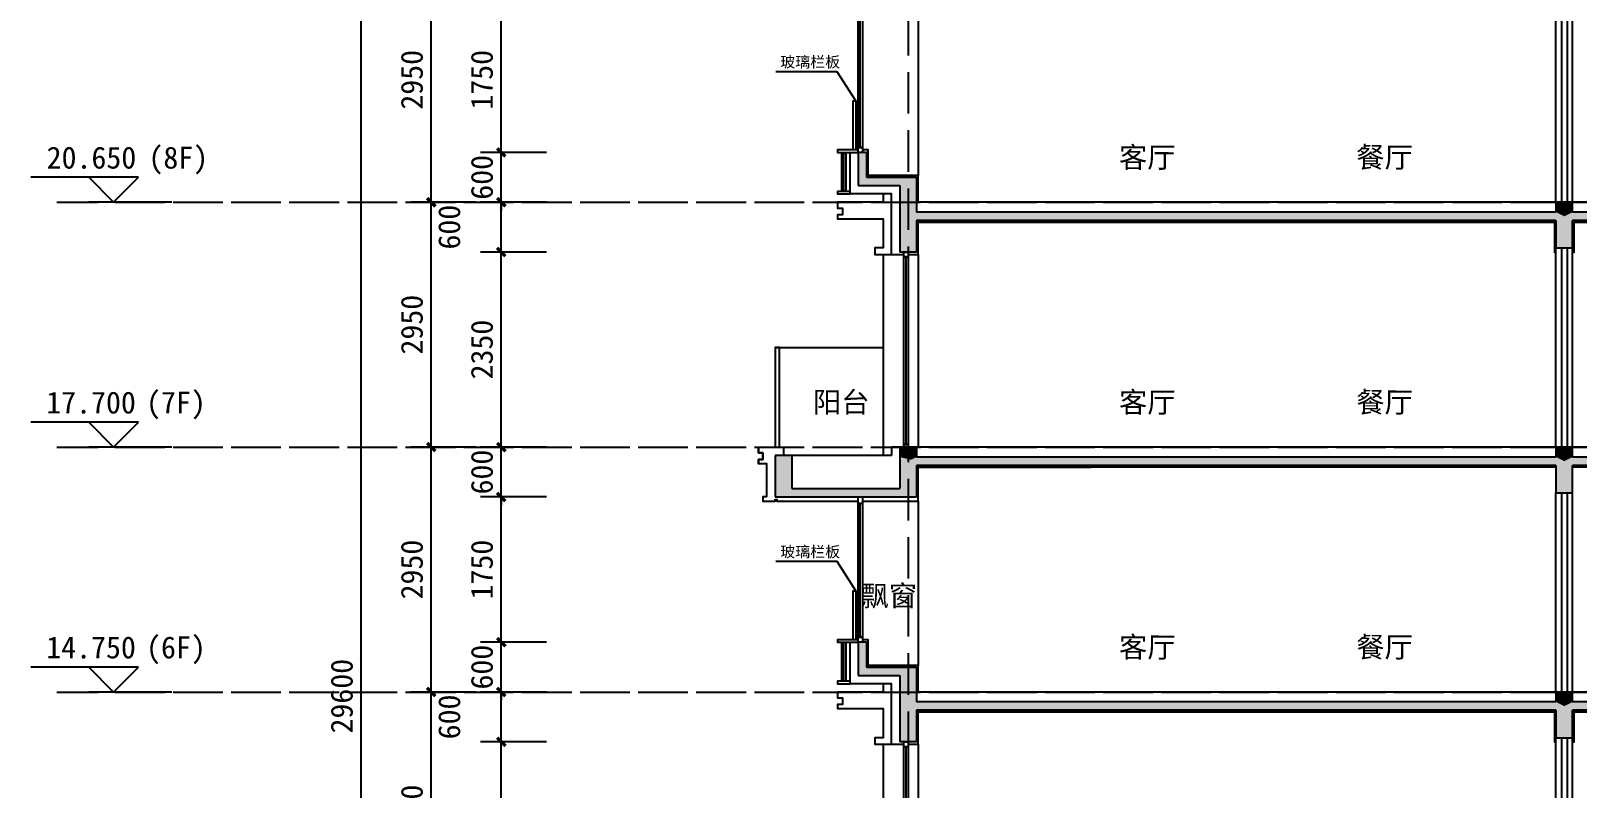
# Model space of a CAD drawing. Extents: x 646072 to 1012572, y -46617 to 16093.
# Drawn here: x 951926 to 970542, y -16359 to -7238 of the extents above; entities that cross this region are included whole.
import ezdxf
from ezdxf.enums import TextEntityAlignment as Align

# ---------------------------------------------------------------- set-up
doc = ezdxf.new("R2010")
doc.units = 0
doc.header["$LTSCALE"] = 1000
doc.header["$MEASUREMENT"] = 0
for name, pattern in [('3#楼-HZS$0$3#楼-HZS$0$__DASH', [0.35, 0.25, -0.1]), ('3#楼-HZS$0$DOTE', [2.42, 2, -0.2, 0.02, -0.2]), ('DASH', [0.35, 0.25, -0.1])]:
    doc.linetypes.add(name, pattern=pattern)
doc.layers.get('Defpoints').update_dxf_attribs({"color": 4, "linetype": 'DASH'})
for name, color, linetype in [('3#楼-HZS$0$3#楼-HZS$0$DIM_ELEV', 3, 'Continuous'), ('3#楼-HZS$0$3#楼-HZS$0$DIM_LEAD', 3, 'Continuous'), ('3#楼-HZS$0$3#楼-HZS$0$DOTE', 1, '3#楼-HZS$0$DOTE'), ('3#楼-HZS$0$3#楼-HZS$0$PUB_DIM', 3, 'Continuous'), ('3#楼-HZS$0$3#楼-HZS$0$PUB_HATCH', 8, 'Continuous'), ('3#楼-HZS$0$3#楼-HZS$0$PUB_TEXT', 7, 'Continuous'), ('3#楼-HZS$0$3#楼-HZS$0$SURFACE', 6, 'Continuous'), ('3#楼-HZS$0$3#楼-HZS$0$WALL', 9, 'Continuous'), ('3#楼-HZS$0$3#楼-HZS$0$WINDOW', 4, 'Continuous'), ('3#楼-HZS$0$3#楼-HZS$0$新块$0$FF-TEXT', 50, 'Continuous')]:
    doc.layers.add(name, color=color, linetype=linetype)
doc.styles.add('3#楼-HZS$0$3#楼-HZS$0$_TCH_DIM', font='')
doc.styles.add('3#楼-HZS$0$3#楼-HZS$0$_TCH_DIM_T3', font='')
doc.styles.add('3#楼-HZS$0$3#楼-HZS$0$新块$0$DIA', font='')
doc.styles.get('3#楼-HZS$0$3#楼-HZS$0$_TCH_DIM').set_extended_font_data('SimSun')
doc.styles.get('3#楼-HZS$0$3#楼-HZS$0$_TCH_DIM_T3').set_extended_font_data('SimSun')
doc.styles.get('3#楼-HZS$0$3#楼-HZS$0$新块$0$DIA').set_extended_font_data('SimSun')
doc.dimstyles.new('3#楼-HZS$0$3#楼-HZS$0$_TCH_ARCH&&100', dxfattribs={"dimtxt": 264.345992, "dimasz": 100, "dimexe": 250, "dimexo": 300, "dimgap": 100, "dimtad": 1, "dimdec": 0, "dimzin": 0, "dimdsep": 46, "dimtxsty": '3#楼-HZS$0$3#楼-HZS$0$_TCH_DIM_T3', "dimblk": '3#楼-HZS$0$3#楼-HZS$0$_ArchTick', "dimcen": 0.09, "dimclrt": 7, "dimazin": 2, "dimtfac": 1, "dimtdec": 0, "dimtix": 1, "dimtmove": 2, "dimatfit": 3, "dimfxl": 100, "dimtolj": 1, "dimtzin": 0, "dimarcsym": 0})

# ---------------------------------------------------------------- blocks, each defined once
blk = doc.blocks.new('3#楼-HZS$0$3#楼-HZS$0$trgfhfhgf')
at = {"color": 2}
blk.add_lwpolyline([(269143, -77625), (269143, -77725), (268593, -77725), (268593, -77795), (268653, -77795), (268653, -77875), (268593, -77875), (268593, -77925), (269143, -77925), (269143, -78275), (269043, -78275), (269043, -78355), (269393, -78355)], dxfattribs=at)
blk = doc.blocks.new('3#楼-HZS$0$3#楼-HZS$0$$WINLIB2D$00000001')
at = {"color": 0}
for points in [[(-0.5, 0.5), (-0.5, -0.5)], [(-0.5, 0.5), (0.5, 0.5)], [(0.5, -0.5), (0.5, 0.5)], [(0.5, 0.1667), (-0.5, 0.1667)], [(0.5, -0.1667), (-0.5, -0.1667)], [(-0.5, -0.5), (0.5, -0.5)]]:
    blk.add_lwpolyline(points, dxfattribs=at)
blk = doc.blocks.new('3#楼-HZS$0$3#楼-HZS$0$_ArchTick')
at = {"color": 0, "linetype": 'ByBlock', "const_width": 0.4}
blk.add_lwpolyline([(-0.5, -0.5), (0.5, 0.5)], dxfattribs=at)
blk = doc.blocks.new('*D910')
at = {"layer": '3#楼-HZS$0$3#楼-HZS$0$PUB_DIM', "color": 0, "lineweight": -2, "transparency": 16777216}
for p, q in [((958133, -6952), (957339, -6952)), ((957589, -8702), (957589, -6952)), ((958133, -8702), (957339, -8702))]:
    blk.add_line(p, q, dxfattribs=at)
at = {"layer": 'Defpoints', "color": 0, "transparency": 16777216}
for p in [(957589, -6952), (958433, -6952), (958433, -8702)]:
    blk.add_point(p, dxfattribs=at)
at = {"layer": '3#楼-HZS$0$3#楼-HZS$0$PUB_DIM', "color": 0, "lineweight": -2, "transparency": 16777216, "xscale": 100, "yscale": 100, "zscale": 100}
for p, rotation in [((957589, -6952), 90), ((957589, -8702), 270)]:
    blk.add_blockref('3#楼-HZS$0$3#楼-HZS$0$_ArchTick', p, dxfattribs=dict(at, rotation=rotation))
at = {"layer": '3#楼-HZS$0$3#楼-HZS$0$PUB_DIM', "color": 7, "transparency": 16777216, "insert": (957357, -7827), "char_height": 264.3, "attachment_point": 5, "rotation": 90, "style": '3#楼-HZS$0$3#楼-HZS$0$_TCH_DIM_T3'}
blk.add_mtext('\\A1;1750', dxfattribs=at)
blk = doc.blocks.new('*D911')
at = {"layer": '3#楼-HZS$0$3#楼-HZS$0$PUB_DIM', "color": 0, "lineweight": -2, "transparency": 16777216}
for p, q in [((958133, -8702), (957339, -8702)), ((957589, -8702), (957589, -8602)), ((957589, -9302), (957589, -8702)), ((958133, -9302), (957339, -9302)), ((957589, -9302), (957589, -9402))]:
    blk.add_line(p, q, dxfattribs=at)
at = {"layer": 'Defpoints', "color": 0, "transparency": 16777216}
for p in [(957589, -8702), (958433, -8702), (958433, -9302)]:
    blk.add_point(p, dxfattribs=at)
at = {"layer": '3#楼-HZS$0$3#楼-HZS$0$PUB_DIM', "color": 0, "lineweight": -2, "transparency": 16777216, "xscale": 100, "yscale": 100, "zscale": 100}
for p, rotation in [((957589, -8702), 270), ((957589, -9302), 90)]:
    blk.add_blockref('3#楼-HZS$0$3#楼-HZS$0$_ArchTick', p, dxfattribs=dict(at, rotation=rotation))
at = {"layer": '3#楼-HZS$0$3#楼-HZS$0$PUB_DIM', "color": 7, "transparency": 16777216, "insert": (957357, -9002), "char_height": 264.3, "attachment_point": 5, "rotation": 90, "style": '3#楼-HZS$0$3#楼-HZS$0$_TCH_DIM_T3'}
blk.add_mtext('\\A1;600', dxfattribs=at)
blk = doc.blocks.new('*D896')
at = {"layer": '3#楼-HZS$0$3#楼-HZS$0$PUB_DIM', "color": 0, "lineweight": -2, "transparency": 16777216}
for p, q in [((958133, -9302), (957339, -9302)), ((957589, -9902), (957589, -9302)), ((958133, -9902), (957339, -9902))]:
    blk.add_line(p, q, dxfattribs=at)
at = {"layer": 'Defpoints', "color": 0, "transparency": 16777216}
for p in [(957589, -9302), (958433, -9302), (958433, -9902)]:
    blk.add_point(p, dxfattribs=at)
at = {"layer": '3#楼-HZS$0$3#楼-HZS$0$PUB_DIM', "color": 0, "lineweight": -2, "transparency": 16777216, "xscale": 100, "yscale": 100, "zscale": 100}
for p, rotation in [((957589, -9302), 90), ((957589, -9902), 270)]:
    blk.add_blockref('3#楼-HZS$0$3#楼-HZS$0$_ArchTick', p, dxfattribs=dict(at, rotation=rotation))
at = {"layer": '3#楼-HZS$0$3#楼-HZS$0$PUB_DIM', "color": 7, "transparency": 16777216, "insert": (956964, -9602), "char_height": 264.3, "attachment_point": 5, "rotation": 90, "style": '3#楼-HZS$0$3#楼-HZS$0$_TCH_DIM_T3'}
blk.add_mtext('\\A1;600', dxfattribs=at)
blk = doc.blocks.new('*D897')
at = {"layer": '3#楼-HZS$0$3#楼-HZS$0$PUB_DIM', "color": 0, "lineweight": -2, "transparency": 16777216}
for p, q in [((958133, -9902), (957339, -9902)), ((957589, -12252), (957589, -9902)), ((958133, -12252), (957339, -12252))]:
    blk.add_line(p, q, dxfattribs=at)
at = {"layer": 'Defpoints', "color": 0, "transparency": 16777216}
for p in [(957589, -9902), (958433, -9902), (958433, -12252)]:
    blk.add_point(p, dxfattribs=at)
at = {"layer": '3#楼-HZS$0$3#楼-HZS$0$PUB_DIM', "color": 0, "lineweight": -2, "transparency": 16777216, "xscale": 100, "yscale": 100, "zscale": 100}
for p, rotation in [((957589, -9902), 90), ((957589, -12252), 270)]:
    blk.add_blockref('3#楼-HZS$0$3#楼-HZS$0$_ArchTick', p, dxfattribs=dict(at, rotation=rotation))
at = {"layer": '3#楼-HZS$0$3#楼-HZS$0$PUB_DIM', "color": 7, "transparency": 16777216, "insert": (957357, -11077), "char_height": 264.3, "attachment_point": 5, "rotation": 90, "style": '3#楼-HZS$0$3#楼-HZS$0$_TCH_DIM_T3'}
blk.add_mtext('\\A1;2350', dxfattribs=at)
blk = doc.blocks.new('*D898')
at = {"layer": '3#楼-HZS$0$3#楼-HZS$0$PUB_DIM', "color": 0, "lineweight": -2, "transparency": 16777216}
for p, q in [((958133, -12252), (957339, -12252)), ((957589, -12252), (957589, -12152)), ((957589, -12852), (957589, -12252)), ((958133, -12852), (957339, -12852)), ((957589, -12852), (957589, -12952))]:
    blk.add_line(p, q, dxfattribs=at)
at = {"layer": 'Defpoints', "color": 0, "transparency": 16777216}
for p in [(957589, -12252), (958433, -12252), (958433, -12852)]:
    blk.add_point(p, dxfattribs=at)
at = {"layer": '3#楼-HZS$0$3#楼-HZS$0$PUB_DIM', "color": 0, "lineweight": -2, "transparency": 16777216, "xscale": 100, "yscale": 100, "zscale": 100}
for p, rotation in [((957589, -12252), 270), ((957589, -12852), 90)]:
    blk.add_blockref('3#楼-HZS$0$3#楼-HZS$0$_ArchTick', p, dxfattribs=dict(at, rotation=rotation))
at = {"layer": '3#楼-HZS$0$3#楼-HZS$0$PUB_DIM', "color": 7, "transparency": 16777216, "insert": (957357, -12552), "char_height": 264.3, "attachment_point": 5, "rotation": 90, "style": '3#楼-HZS$0$3#楼-HZS$0$_TCH_DIM_T3'}
blk.add_mtext('\\A1;600', dxfattribs=at)
blk = doc.blocks.new('*D899')
at = {"layer": '3#楼-HZS$0$3#楼-HZS$0$PUB_DIM', "color": 0, "lineweight": -2, "transparency": 16777216}
for p, q in [((958133, -12852), (957339, -12852)), ((957589, -14602), (957589, -12852)), ((958133, -14602), (957339, -14602))]:
    blk.add_line(p, q, dxfattribs=at)
at = {"layer": 'Defpoints', "color": 0, "transparency": 16777216}
for p in [(957589, -12852), (958433, -12852), (958433, -14602)]:
    blk.add_point(p, dxfattribs=at)
at = {"layer": '3#楼-HZS$0$3#楼-HZS$0$PUB_DIM', "color": 0, "lineweight": -2, "transparency": 16777216, "xscale": 100, "yscale": 100, "zscale": 100}
for p, rotation in [((957589, -12852), 90), ((957589, -14602), 270)]:
    blk.add_blockref('3#楼-HZS$0$3#楼-HZS$0$_ArchTick', p, dxfattribs=dict(at, rotation=rotation))
at = {"layer": '3#楼-HZS$0$3#楼-HZS$0$PUB_DIM', "color": 7, "transparency": 16777216, "insert": (957357, -13727), "char_height": 264.3, "attachment_point": 5, "rotation": 90, "style": '3#楼-HZS$0$3#楼-HZS$0$_TCH_DIM_T3'}
blk.add_mtext('\\A1;1750', dxfattribs=at)
blk = doc.blocks.new('*D900')
at = {"layer": '3#楼-HZS$0$3#楼-HZS$0$PUB_DIM', "color": 0, "lineweight": -2, "transparency": 16777216}
for p, q in [((957589, -14602), (957589, -14502)), ((958133, -14602), (957339, -14602)), ((957589, -15202), (957589, -14602)), ((958133, -15202), (957339, -15202)), ((957589, -15202), (957589, -15302))]:
    blk.add_line(p, q, dxfattribs=at)
at = {"layer": 'Defpoints', "color": 0, "transparency": 16777216}
for p in [(957589, -14602), (958433, -14602), (958433, -15202)]:
    blk.add_point(p, dxfattribs=at)
at = {"layer": '3#楼-HZS$0$3#楼-HZS$0$PUB_DIM', "color": 0, "lineweight": -2, "transparency": 16777216, "xscale": 100, "yscale": 100, "zscale": 100}
for p, rotation in [((957589, -14602), 270), ((957589, -15202), 90)]:
    blk.add_blockref('3#楼-HZS$0$3#楼-HZS$0$_ArchTick', p, dxfattribs=dict(at, rotation=rotation))
at = {"layer": '3#楼-HZS$0$3#楼-HZS$0$PUB_DIM', "color": 7, "transparency": 16777216, "insert": (957357, -14902), "char_height": 264.3, "attachment_point": 5, "rotation": 90, "style": '3#楼-HZS$0$3#楼-HZS$0$_TCH_DIM_T3'}
blk.add_mtext('\\A1;600', dxfattribs=at)
blk = doc.blocks.new('*D901')
at = {"layer": '3#楼-HZS$0$3#楼-HZS$0$PUB_DIM', "color": 0, "lineweight": -2, "transparency": 16777216}
for p, q in [((958133, -15202), (957339, -15202)), ((957589, -15802), (957589, -15202)), ((958133, -15802), (957339, -15802))]:
    blk.add_line(p, q, dxfattribs=at)
at = {"layer": 'Defpoints', "color": 0, "transparency": 16777216}
for p in [(957589, -15202), (958433, -15202), (958433, -15802)]:
    blk.add_point(p, dxfattribs=at)
at = {"layer": '3#楼-HZS$0$3#楼-HZS$0$PUB_DIM', "color": 0, "lineweight": -2, "transparency": 16777216, "xscale": 100, "yscale": 100, "zscale": 100}
for p, rotation in [((957589, -15202), 90), ((957589, -15802), 270)]:
    blk.add_blockref('3#楼-HZS$0$3#楼-HZS$0$_ArchTick', p, dxfattribs=dict(at, rotation=rotation))
at = {"layer": '3#楼-HZS$0$3#楼-HZS$0$PUB_DIM', "color": 7, "transparency": 16777216, "insert": (956964, -15502), "char_height": 264.3, "attachment_point": 5, "rotation": 90, "style": '3#楼-HZS$0$3#楼-HZS$0$_TCH_DIM_T3'}
blk.add_mtext('\\A1;600', dxfattribs=at)
blk = doc.blocks.new('*D902')
at = {"layer": '3#楼-HZS$0$3#楼-HZS$0$PUB_DIM', "color": 0, "lineweight": -2, "transparency": 16777216}
for p, q in [((958133, -15802), (957339, -15802)), ((957589, -18152), (957589, -15802)), ((958133, -18152), (957339, -18152))]:
    blk.add_line(p, q, dxfattribs=at)
at = {"layer": 'Defpoints', "color": 0, "transparency": 16777216}
for p in [(957589, -15802), (958433, -15802), (958433, -18152)]:
    blk.add_point(p, dxfattribs=at)
at = {"layer": '3#楼-HZS$0$3#楼-HZS$0$PUB_DIM', "color": 0, "lineweight": -2, "transparency": 16777216, "xscale": 100, "yscale": 100, "zscale": 100}
for p, rotation in [((957589, -15802), 90), ((957589, -18152), 270)]:
    blk.add_blockref('3#楼-HZS$0$3#楼-HZS$0$_ArchTick', p, dxfattribs=dict(at, rotation=rotation))
at = {"layer": '3#楼-HZS$0$3#楼-HZS$0$PUB_DIM', "color": 7, "transparency": 16777216, "insert": (957357, -16977), "char_height": 264.3, "attachment_point": 5, "rotation": 90, "style": '3#楼-HZS$0$3#楼-HZS$0$_TCH_DIM_T3'}
blk.add_mtext('\\A1;2350', dxfattribs=at)
blk = doc.blocks.new('*D533')
at = {"layer": '3#楼-HZS$0$3#楼-HZS$0$PUB_DIM', "color": 0, "lineweight": -2, "transparency": 16777216}
for p, q in [((957289, -6352), (956496, -6352)), ((956746, -9302), (956746, -6352)), ((957289, -9302), (956496, -9302))]:
    blk.add_line(p, q, dxfattribs=at)
at = {"layer": 'Defpoints', "color": 0, "transparency": 16777216}
for p in [(956746, -6352), (957589, -6352), (957589, -9302)]:
    blk.add_point(p, dxfattribs=at)
at = {"layer": '3#楼-HZS$0$3#楼-HZS$0$PUB_DIM', "color": 0, "lineweight": -2, "transparency": 16777216, "xscale": 100, "yscale": 100, "zscale": 100}
for p, rotation in [((956746, -6352), 90), ((956746, -9302), 270)]:
    blk.add_blockref('3#楼-HZS$0$3#楼-HZS$0$_ArchTick', p, dxfattribs=dict(at, rotation=rotation))
at = {"layer": '3#楼-HZS$0$3#楼-HZS$0$PUB_DIM', "color": 7, "transparency": 16777216, "insert": (956514, -7827), "char_height": 264.3, "attachment_point": 5, "rotation": 90, "style": '3#楼-HZS$0$3#楼-HZS$0$_TCH_DIM_T3'}
blk.add_mtext('\\A1;2950', dxfattribs=at)
blk = doc.blocks.new('*D534')
at = {"layer": '3#楼-HZS$0$3#楼-HZS$0$PUB_DIM', "color": 0, "lineweight": -2, "transparency": 16777216}
for p, q in [((957289, -9302), (956496, -9302)), ((956746, -12252), (956746, -9302)), ((957289, -12252), (956496, -12252))]:
    blk.add_line(p, q, dxfattribs=at)
at = {"layer": 'Defpoints', "color": 0, "transparency": 16777216}
for p in [(956746, -9302), (957589, -9302), (957589, -12252)]:
    blk.add_point(p, dxfattribs=at)
at = {"layer": '3#楼-HZS$0$3#楼-HZS$0$PUB_DIM', "color": 0, "lineweight": -2, "transparency": 16777216, "xscale": 100, "yscale": 100, "zscale": 100}
for p, rotation in [((956746, -9302), 90), ((956746, -12252), 270)]:
    blk.add_blockref('3#楼-HZS$0$3#楼-HZS$0$_ArchTick', p, dxfattribs=dict(at, rotation=rotation))
at = {"layer": '3#楼-HZS$0$3#楼-HZS$0$PUB_DIM', "color": 7, "transparency": 16777216, "insert": (956514, -10777), "char_height": 264.3, "attachment_point": 5, "rotation": 90, "style": '3#楼-HZS$0$3#楼-HZS$0$_TCH_DIM_T3'}
blk.add_mtext('\\A1;2950', dxfattribs=at)
blk = doc.blocks.new('*D535')
at = {"layer": '3#楼-HZS$0$3#楼-HZS$0$PUB_DIM', "color": 0, "lineweight": -2, "transparency": 16777216}
for p, q in [((957289, -12252), (956496, -12252)), ((956746, -15202), (956746, -12252)), ((957289, -15202), (956496, -15202))]:
    blk.add_line(p, q, dxfattribs=at)
at = {"layer": 'Defpoints', "color": 0, "transparency": 16777216}
for p in [(956746, -12252), (957589, -12252), (957589, -15202)]:
    blk.add_point(p, dxfattribs=at)
at = {"layer": '3#楼-HZS$0$3#楼-HZS$0$PUB_DIM', "color": 0, "lineweight": -2, "transparency": 16777216, "xscale": 100, "yscale": 100, "zscale": 100}
for p, rotation in [((956746, -12252), 90), ((956746, -15202), 270)]:
    blk.add_blockref('3#楼-HZS$0$3#楼-HZS$0$_ArchTick', p, dxfattribs=dict(at, rotation=rotation))
at = {"layer": '3#楼-HZS$0$3#楼-HZS$0$PUB_DIM', "color": 7, "transparency": 16777216, "insert": (956514, -13727), "char_height": 264.3, "attachment_point": 5, "rotation": 90, "style": '3#楼-HZS$0$3#楼-HZS$0$_TCH_DIM_T3'}
blk.add_mtext('\\A1;2950', dxfattribs=at)
blk = doc.blocks.new('*D536')
at = {"layer": '3#楼-HZS$0$3#楼-HZS$0$PUB_DIM', "color": 0, "lineweight": -2, "transparency": 16777216}
for p, q in [((957289, -15202), (956496, -15202)), ((956746, -18152), (956746, -15202)), ((957289, -18152), (956496, -18152))]:
    blk.add_line(p, q, dxfattribs=at)
at = {"layer": 'Defpoints', "color": 0, "transparency": 16777216}
for p in [(956746, -15202), (957589, -15202), (957589, -18152)]:
    blk.add_point(p, dxfattribs=at)
at = {"layer": '3#楼-HZS$0$3#楼-HZS$0$PUB_DIM', "color": 0, "lineweight": -2, "transparency": 16777216, "xscale": 100, "yscale": 100, "zscale": 100}
for p, rotation in [((956746, -15202), 90), ((956746, -18152), 270)]:
    blk.add_blockref('3#楼-HZS$0$3#楼-HZS$0$_ArchTick', p, dxfattribs=dict(at, rotation=rotation))
at = {"layer": '3#楼-HZS$0$3#楼-HZS$0$PUB_DIM', "color": 7, "transparency": 16777216, "insert": (956514, -16677), "char_height": 264.3, "attachment_point": 5, "rotation": 90, "style": '3#楼-HZS$0$3#楼-HZS$0$_TCH_DIM_T3'}
blk.add_mtext('\\A1;2950', dxfattribs=at)
blk = doc.blocks.new('*D544')
at = {"layer": '3#楼-HZS$0$3#楼-HZS$0$PUB_DIM', "color": 0, "lineweight": -2, "transparency": 16777216}
for p, q in [((956446, -452), (955652, -452)), ((955902, -30052), (955902, -452)), ((956446, -30052), (955652, -30052))]:
    blk.add_line(p, q, dxfattribs=at)
at = {"layer": 'Defpoints', "color": 0, "transparency": 16777216}
for p in [(955902, -452), (956746, -452), (956746, -30052)]:
    blk.add_point(p, dxfattribs=at)
at = {"layer": '3#楼-HZS$0$3#楼-HZS$0$PUB_DIM', "color": 0, "lineweight": -2, "transparency": 16777216, "xscale": 100, "yscale": 100, "zscale": 100}
for p, rotation in [((955902, -452), 90), ((955902, -30052), 270)]:
    blk.add_blockref('3#楼-HZS$0$3#楼-HZS$0$_ArchTick', p, dxfattribs=dict(at, rotation=rotation))
at = {"layer": '3#楼-HZS$0$3#楼-HZS$0$PUB_DIM', "color": 7, "transparency": 16777216, "insert": (955670, -15252), "char_height": 264.3, "attachment_point": 5, "rotation": 90, "style": '3#楼-HZS$0$3#楼-HZS$0$_TCH_DIM_T3'}
blk.add_mtext('\\A1;29600', dxfattribs=at)

msp = doc.modelspace()

# ---------------------------------------------------------------- hatches: boundary and pattern name
at = {"layer": '3#楼-HZS$0$3#楼-HZS$0$PUB_HATCH'}
for points in [[(961887.9, -8701.8), (961887.9, -9101.8), (961987.9, -9001.8), (961987.9, -8701.8)], [(961987.9, -9001.8), (961887.9, -9101.8), (962387.9, -9101.8), (962587.9, -9001.8)], [(962587.9, -9001.8), (962387.9, -9101.8), (962387.9, -9521.8), (962521.3, -9488.5), (962587.9, -9421.8)], [(970487.9, -9421.8), (970487.9, -9301.8), (970287.9, -9301.8), (970287.9, -9421.8), (970387.9, -9471.8)], [(962521.3, -9488.5), (962387.9, -9521.8), (962387.9, -9901.8), (962587.9, -9901.8), (962587.9, -9521.8)], [(970387.9, -9471.8), (970287.9, -9421.8), (962587.9, -9421.8), (962521.3, -9488.5), (962587.9, -9521.8), (970287.9, -9521.8)], [(970287.9, -9521.8), (970287.9, -9851.8), (970487.9, -9851.8), (970487.9, -9521.8), (970387.9, -9471.8)], [(973554.6, -9488.5), (973487.9, -9421.8), (970487.9, -9421.8), (970387.9, -9471.8), (970487.9, -9521.8), (973487.9, -9521.8)], [(962387.9, -12251.8), (962387.9, -12371.8), (962521.3, -12405.1), (962587.9, -12371.8), (962587.9, -12251.8)], [(970487.9, -12371.8), (970487.9, -12251.8), (970287.9, -12251.8), (970287.9, -12371.8), (970387.9, -12421.8)], [(960887.9, -12351.8), (960887.9, -12851.8), (961087.9, -12751.8), (961087.9, -12351.8)], [(962521.3, -12405.1), (962387.9, -12371.8), (962387.9, -12751.8), (962587.9, -12851.8), (962587.9, -12471.8)], [(970387.9, -12421.8), (970287.9, -12371.8), (962587.9, -12371.8), (962521.3, -12405.1), (962587.9, -12471.8), (970287.9, -12471.8)], [(970287.9, -12471.8), (970287.9, -12801.8), (970487.9, -12801.8), (970487.9, -12471.8), (970387.9, -12421.8)], [(973554.6, -12405.1), (973487.9, -12371.8), (970487.9, -12371.8), (970387.9, -12421.8), (970487.9, -12471.8), (973487.9, -12471.8)], [(961087.9, -12751.8), (960887.9, -12851.8), (962587.9, -12851.8), (962387.9, -12751.8)], [(961887.9, -14601.8), (961887.9, -15001.8), (961987.9, -14901.8), (961987.9, -14601.8)], [(961987.9, -14901.8), (961887.9, -15001.8), (962387.9, -15001.8), (962587.9, -14901.8)], [(962587.9, -14901.8), (962387.9, -15001.8), (962387.9, -15421.8), (962521.3, -15388.5), (962587.9, -15321.8)], [(970487.9, -15321.8), (970487.9, -15201.8), (970287.9, -15201.8), (970287.9, -15321.8), (970387.9, -15371.8)], [(962521.3, -15388.5), (962387.9, -15421.8), (962387.9, -15801.8), (962587.9, -15801.8), (962587.9, -15421.8)], [(970387.9, -15371.8), (970287.9, -15321.8), (962587.9, -15321.8), (962521.3, -15388.5), (962587.9, -15421.8), (970287.9, -15421.8)], [(970287.9, -15421.8), (970287.9, -15751.8), (970487.9, -15751.8), (970487.9, -15421.8), (970387.9, -15371.8)], [(973554.6, -15388.5), (973487.9, -15321.8), (970487.9, -15321.8), (970387.9, -15371.8), (970487.9, -15421.8), (973487.9, -15421.8)]]:
    msp.add_hatch(color=256, dxfattribs=at).paths.add_polyline_path(points)

# ---------------------------------------------------------------- linework, layer by layer
at = {"color": 2}
for points in [[(961887.1, -8671.8), (961637.9, -8671.8), (961637.9, -8701.8), (961887.1, -8701.8), (961887.1, -8671.8)], [(961787.9, -9171.8), (961637.9, -9171.8), (961637.9, -9201.8), (961787.9, -9201.8), (961787.9, -9171.8)], [(960787.9, -12851.8), (960787.9, -12451.8), (960687.9, -12451.8), (960687.9, -12401.8), (960737.9, -12401.8), (960737.9, -12321.8), (960687.9, -12321.8), (960687.9, -12251.8), (960987.9, -12251.8), (960987.9, -12351.8)], [(960687.9, -12251.8), (960687.9, -12321.8), (960737.9, -12321.8), (960737.9, -12401.8), (960687.9, -12401.8), (960687.9, -12451.8)], [(960787.9, -12851.8), (960737.9, -12851.8), (960737.9, -12901.8), (960887.9, -12901.8), (960887.9, -12881.8), (960907.9, -12881.8), (960907.9, -12901.8), (961887.1, -12901.8)], [(960787.9, -12851.8), (960737.9, -12851.8), (960737.9, -12901.8), (960887.9, -12901.8), (960887.9, -12881.8), (960907.9, -12881.8), (960907.9, -12901.8), (961887.1, -12901.8)], [(961937.1, -12901.8), (961937.1, -12931.8), (961887.1, -12931.8), (961887.1, -12901.8)], [(961887.1, -14571.8), (961637.9, -14571.8), (961637.9, -14601.8), (961887.1, -14601.8), (961887.1, -14571.8)], [(961787.9, -15071.8), (961637.9, -15071.8), (961637.9, -15101.8), (961787.9, -15101.8), (961787.9, -15071.8)]]:
    msp.add_lwpolyline(points, dxfattribs=at)
for points in [[(961887.1, -8701.8), (961887.1, -8641.8), (961937.1, -8641.8), (961937.1, -8701.8)], [(962437.9, -9961.8), (962437.9, -9901.8), (962487.9, -9901.8), (962487.9, -9961.8)], [(962437.9, -12251.8), (962437.9, -12221.8), (962487.9, -12221.8), (962487.9, -12251.8)], [(961887.1, -12931.8), (961887.1, -12851.8), (961937.1, -12851.8), (961937.1, -12931.8)], [(961887.1, -14601.8), (961887.1, -14541.8), (961937.1, -14541.8), (961937.1, -14601.8)], [(962437.9, -15861.8), (962437.9, -15801.8), (962487.9, -15801.8), (962487.9, -15861.8)]]:
    msp.add_lwpolyline(points, close=True, dxfattribs=at)
at = {"color": 8}
for points in [[(962188.9, -9931.8), (962188.9, -12351.8)], [(962607.9, -9931.8), (962607.9, -12251.8)], [(962188.9, -15831.8), (962188.9, -18251.8)], [(962607.9, -15831.8), (962607.9, -18151.8)]]:
    msp.add_lwpolyline(points, dxfattribs=at)
at = {"layer": '3#楼-HZS$0$3#楼-HZS$0$DIM_ELEV'}
for p, q in [((953222.4, -9001.8), (951926.4, -9001.8)), ((952922.4, -9301.8), (952622.4, -9001.8)), ((952922.4, -9301.8), (953222.4, -9001.8)), ((953622.4, -9301.8), (952622.4, -9301.8)), ((953222.4, -11951.8), (951926.4, -11951.8)), ((952922.4, -12251.8), (952622.4, -11951.8)), ((952922.4, -12251.8), (953222.4, -11951.8)), ((953622.4, -12251.8), (952622.4, -12251.8)), ((953222.4, -14901.8), (951926.4, -14901.8)), ((952922.4, -15201.8), (952622.4, -14901.8)), ((952922.4, -15201.8), (953222.4, -14901.8)), ((953622.4, -15201.8), (952622.4, -15201.8))]:
    msp.add_line(p, q, dxfattribs=at)
at = {"layer": '3#楼-HZS$0$3#楼-HZS$0$DIM_LEAD'}
for p, q in [((961632.1, -7730.8), (960895.9, -7730.8)), ((961857.1, -8081.8), (961632.1, -7730.8)), ((961632.1, -13630.8), (960895.9, -13630.8)), ((961857.1, -13981.8), (961632.1, -13630.8))]:
    msp.add_line(p, q, dxfattribs=at)
at = {"layer": '3#楼-HZS$0$3#楼-HZS$0$DOTE', "linetype": '3#楼-HZS$0$3#楼-HZS$0$__DASH', "ltscale": 2}
for p, q in [((962488, -2135.1, 0), (962488, -37248.6, 0)), ((952237.2, -9301.8), (984722.8, -9301.8)), ((953037.2, -9301.8), (983922.8, -9301.8)), ((952237.2, -12251.8), (984722.8, -12251.8)), ((953037.2, -12251.8), (983922.8, -12251.8)), ((952237.2, -15201.8), (984722.8, -15201.8)), ((953037.2, -15201.8), (983922.8, -15201.8))]:
    msp.add_line(p, q, dxfattribs=at)
at = {"layer": '3#楼-HZS$0$3#楼-HZS$0$SURFACE'}
for p, q in [((970287.9, -9301.8), (962587.9, -9301.8)), ((973487.9, -9301.8), (970487.9, -9301.8)), ((970287.9, -12251.8), (962587.9, -12251.8)), ((973487.9, -12251.8), (970487.9, -12251.8)), ((970287.9, -15201.8), (962587.9, -15201.8)), ((973487.9, -15201.8), (970487.9, -15201.8))]:
    msp.add_line(p, q, dxfattribs=at)
for points in [[(962287.9, -9931.8), (962287.9, -9851.8), (962287.9, -9851.8), (962287.9, -9621.8), (962287.9, -9621.8), (962287.9, -9201.8), (961787.9, -9201.8), (961787.9, -8701.8)], [(962007.9, -8701.8), (962007.9, -8671.8), (961937.1, -8671.8)], [(962607.9, -9301.8), (962607.9, -8981.8), (962007.9, -8981.8), (962007.9, -8701.8)], [(962488, -9931.8), (962607.9, -9931.8), (962607.9, -9541.8), (970267.9, -9541.8), (970267.9, -9901.8), (970287.9, -9901.8)], [(970487.9, -9901.8), (970507.9, -9901.8), (970507.9, -9541.8), (973467.9, -9541.8), (973467.9, -9901.8), (973487.9, -9901.8)], [(962387.9, -12251.8), (962287.9, -12251.8), (962287.9, -12351.8)], [(962287.9, -12351.8), (961087.9, -12351.8)], [(962607.9, -12871.8), (962607.9, -12491.8), (964687.9, -12491.8)], [(970287.9, -12491.8), (964687.9, -12491.8)], [(973467.9, -12851.8), (973467.9, -12491.8), (970487.9, -12491.8)], [(961937.1, -12901.8), (962607.9, -12901.8), (962607.9, -12851.8)], [(961937.1, -12901.8), (962607.9, -12901.8), (962607.9, -12871.8)], [(962287.9, -15831.8), (962287.9, -15751.8), (962287.9, -15751.8), (962287.9, -15521.8), (962287.9, -15521.8), (962287.9, -15101.8), (961787.9, -15101.8), (961787.9, -14601.8)], [(962007.9, -14601.8), (962007.9, -14571.8), (961937.1, -14571.8)], [(962607.9, -15201.8), (962607.9, -14881.8), (962007.9, -14881.8), (962007.9, -14601.8)], [(962487.9, -15831.8), (962607.9, -15831.8), (962607.9, -15441.8), (970267.9, -15441.8), (970267.9, -15801.8), (970287.9, -15801.8)], [(970487.9, -15801.8), (970507.9, -15801.8), (970507.9, -15441.8), (973467.9, -15441.8), (973467.9, -15801.8), (973487.9, -15801.8)]]:
    msp.add_lwpolyline(points, dxfattribs=at)
at = {"layer": '3#楼-HZS$0$3#楼-HZS$0$WALL'}
for p, q in [((961887.9, -8701.8), (961887.9, -9101.8)), ((961987.9, -8701.8), (961887.9, -8701.8)), ((961987.9, -8701.8), (961987.9, -9001.8)), ((961887.9, -9101.8), (962387.9, -9101.8)), ((961987.9, -9001.8), (962587.9, -9001.8)), ((962387.9, -9101.8), (962387.9, -9521.8)), ((962587.9, -9001.8), (962587.9, -9421.8)), ((970487.9, -9301.8), (970287.9, -9301.8)), ((970287.9, -9301.8), (970287.9, -9421.8)), ((970487.9, -9421.8), (970487.9, -9301.8)), ((970287.9, -9421.8), (962587.9, -9421.8)), ((973487.9, -9421.8), (970487.9, -9421.8)), ((962387.9, -9521.8), (962387.9, -9901.8)), ((970287.9, -9521.8), (962587.9, -9521.8)), ((962587.9, -9521.8), (962587.9, -9901.8)), ((970287.9, -9521.8), (970287.9, -9851.8)), ((970487.9, -9851.8), (970487.9, -9521.8)), ((973487.9, -9521.8), (970487.9, -9521.8)), ((970287.9, -9851.8), (970487.9, -9851.8)), ((962587.9, -9901.8), (962387.9, -9901.8)), ((962387.9, -12251.8), (962387.9, -12371.8)), ((962587.9, -12251.8), (962387.9, -12251.8)), ((962587.9, -12251.8), (962587.9, -12371.8)), ((970487.9, -12251.8), (970287.9, -12251.8)), ((970287.9, -12251.8), (970287.9, -12371.8)), ((970487.9, -12371.8), (970487.9, -12251.8)), ((960887.9, -12351.8), (960887.9, -12851.8)), ((961087.9, -12351.8), (960887.9, -12351.8)), ((961087.9, -12351.8), (961087.9, -12751.8)), ((962387.9, -12371.8), (962387.9, -12751.8)), ((970287.9, -12371.8), (962587.9, -12371.8)), ((970287.9, -12471.8), (962587.9, -12471.8)), ((962587.9, -12471.8), (962587.9, -12851.8)), ((970287.9, -12471.8), (970287.9, -12801.8)), ((973487.9, -12371.8), (970487.9, -12371.8)), ((973487.9, -12471.8), (970487.9, -12471.8)), ((970487.9, -12801.8), (970487.9, -12471.8)), ((961087.9, -12751.8), (962387.9, -12751.8)), ((970287.9, -12801.8), (970487.9, -12801.8)), ((960887.9, -12851.8), (962587.9, -12851.8)), ((961887.9, -14601.8), (961887.9, -15001.8)), ((961987.9, -14601.8), (961887.9, -14601.8)), ((961987.9, -14601.8), (961987.9, -14901.8)), ((961887.9, -15001.8), (962387.9, -15001.8)), ((961987.9, -14901.8), (962587.9, -14901.8)), ((962387.9, -15001.8), (962387.9, -15421.8)), ((962587.9, -14901.8), (962587.9, -15321.8)), ((970487.9, -15201.8), (970287.9, -15201.8)), ((970287.9, -15201.8), (970287.9, -15321.8)), ((970487.9, -15321.8), (970487.9, -15201.8)), ((962387.9, -15421.8), (962387.9, -15801.8)), ((970287.9, -15321.8), (962587.9, -15321.8)), ((970287.9, -15421.8), (962587.9, -15421.8)), ((962587.9, -15421.8), (962587.9, -15801.8)), ((970287.9, -15421.8), (970287.9, -15751.8)), ((973487.9, -15321.8), (970487.9, -15321.8)), ((970487.9, -15751.8), (970487.9, -15421.8)), ((973487.9, -15421.8), (970487.9, -15421.8)), ((962587.9, -15801.8), (962387.9, -15801.8)), ((970287.9, -15751.8), (970487.9, -15751.8))]:
    msp.add_line(p, q, dxfattribs=at)
at = {"layer": '3#楼-HZS$0$3#楼-HZS$0$WINDOW'}
for points in [[(961887.1, -8641.8), (961887.1, -7031.8), (961937.1, -7031.8), (961937.1, -8641.8), (961887.1, -8641.8)], [(961912.1, -8641.8), (961912.1, -7031.8)], [(962607.9, -7001.8), (962607.9, -8981.8)], [(961827.1, -8671.8), (961827.1, -8081.8), (961857.1, -8081.8), (961857.1, -8671.8)], [(961687.9, -9171.8), (961687.9, -8701.8), (961737.9, -8701.8), (961737.9, -9171.8)], [(961712.9, -9171.8), (961712.9, -8701.8)], [(962437.9, -12221.8), (962437.9, -9961.8), (962487.9, -9961.8), (962487.9, -12221.8), (962437.9, -12221.8)], [(962462.9, -12221.8), (962462.9, -9961.8)], [(960887.9, -11051.8), (962188.9, -11051.8)], [(961887.1, -14541.8), (961887.1, -12931.8), (961937.1, -12931.8), (961937.1, -14541.8), (961887.1, -14541.8)], [(961912.1, -14541.8), (961912.1, -12931.8)], [(962607.9, -12901.8), (962607.9, -14881.8)], [(961827.1, -14571.8), (961827.1, -13981.8), (961857.1, -13981.8), (961857.1, -14571.8)], [(961687.9, -15071.8), (961687.9, -14601.8), (961737.9, -14601.8), (961737.9, -15071.8)], [(961712.9, -15071.8), (961712.9, -14601.8)], [(962437.9, -18121.8), (962437.9, -15861.8), (962487.9, -15861.8), (962487.9, -18121.8), (962437.9, -18121.8)], [(962462.9, -18121.8), (962462.9, -15861.8)]]:
    msp.add_lwpolyline(points, dxfattribs=at)
msp.add_lwpolyline([(960937.9, -12251.8), (960937.9, -11051.8), (960887.9, -11051.8), (960887.9, -12251.8)], close=True, dxfattribs=at)

# ---------------------------------------------------------------- block references
at = {"layer": '3#楼-HZS$0$3#楼-HZS$0$WALL'}
for p in [(693044.5, 68423), (693044.5, 62523)]:
    msp.add_blockref('3#楼-HZS$0$3#楼-HZS$0$trgfhfhgf', p, dxfattribs=at)
at = {"layer": '3#楼-HZS$0$3#楼-HZS$0$WINDOW', "xscale": -2400.00000005716, "yscale": 200, "zscale": 200, "rotation": 270}
for p in [(970387.9, -8101.8), (970387.9, -11051.8), (970387.9, -14001.8), (970387.9, -16951.8)]:
    msp.add_blockref('3#楼-HZS$0$3#楼-HZS$0$$WINLIB2D$00000001', p, dxfattribs=at)

# ---------------------------------------------------------------- texts
at = {"layer": '3#楼-HZS$0$3#楼-HZS$0$PUB_TEXT', "color": 7, "style": '3#楼-HZS$0$3#楼-HZS$0$_TCH_DIM'}
for s, height, p in [('玻璃栏板', 132.17, (960948.4, -7678.3)), ('20.650', 264.35, (952115.6, -8896.8)), ('(8F)', 264.35, (953341.4, -8896.8)), ('17.700', 264.35, (952110.9, -11846.8)), ('(7F)', 264.35, (953313, -11846.8)), ('玻璃栏板', 132.17, (960948.4, -13578.3)), ('(6F)', 264.35, (953313, -14796.8)), ('14.750', 264.35, (952110.9, -14796.8))]:
    msp.add_text(s, height=height, dxfattribs=at).set_placement(p)
at = {"layer": '3#楼-HZS$0$3#楼-HZS$0$新块$0$FF-TEXT', "style": '3#楼-HZS$0$3#楼-HZS$0$新块$0$DIA'}
for s, p in [('客厅', (965367.3, -8754.9)), ('餐厅', (968224, -8754.9)), ('阳台', (961682.5, -11704.9)), ('客厅', (965367.3, -11704.9)), ('餐厅', (968224, -11704.9)), ('飘窗', (962255.2, -14037.7)), ('客厅', (965367.3, -14654.9)), ('餐厅', (968224, -14654.9))]:
    msp.add_text(s, height=250, rotation=359.91517, dxfattribs=at).set_placement(p, align=Align.MIDDLE)

# ---------------------------------------------------------------- dimensions: what is measured, and where the dimension line sits
at = {"layer": '3#楼-HZS$0$3#楼-HZS$0$PUB_DIM'}
for p1, p2, picture, middle in [((956745.7, -30051.8), (956745.7, -451.8), '*D544', (955669.8, -15251.8)), ((957589.4, -9301.8), (957589.4, -6351.8), '*D533', (956513.5, -7826.8)), ((958433.1, -8701.8), (958433.1, -6951.8), '*D910', (957357.2, -7826.8)), ((958433.1, -9301.8), (958433.1, -8701.8), '*D911', (957357.2, -9001.8)), ((957589.4, -12251.8), (957589.4, -9301.8), '*D534', (956513.5, -10776.8)), ((958433.1, -12251.8), (958433.1, -9901.8), '*D897', (957357.2, -11076.8)), ((957589.4, -15201.8), (957589.4, -12251.8), '*D535', (956513.5, -13726.8)), ((958433.1, -12851.8), (958433.1, -12251.8), '*D898', (957357.2, -12551.8)), ((958433.1, -14601.8), (958433.1, -12851.8), '*D899', (957357.2, -13726.8)), ((958433.1, -15201.8), (958433.1, -14601.8), '*D900', (957357.2, -14901.8)), ((957589.4, -18151.8), (957589.4, -15201.8), '*D536', (956513.5, -16676.8)), ((958433.1, -18151.8), (958433.1, -15801.8), '*D902', (957357.2, -16976.8))]:
    dim = msp.add_aligned_dim(p1=p1, p2=p2, distance=843.7, dimstyle='3#楼-HZS$0$3#楼-HZS$0$_TCH_ARCH&&100', dxfattribs=at)
    dim.commit()
    dim.dimension.update_dxf_attribs({"geometry": picture, "text_midpoint": middle})
for base, p1, p2, picture, middle in [((957589.4, -9301.8), (958433.1, -9901.8), (958433.1, -9301.8), '*D896', (956964.4, -9601.8)), ((957589.4, -15201.8), (958433.1, -15801.8), (958433.1, -15201.8), '*D901', (956964.4, -15501.8))]:
    dim = msp.add_linear_dim(base=base, p1=p1, p2=p2, angle=90, dimstyle='3#楼-HZS$0$3#楼-HZS$0$_TCH_ARCH&&100', dxfattribs=at)
    dim.commit()
    dim.dimension.update_dxf_attribs({"geometry": picture, "text_midpoint": middle, "dimtype": 161})

doc.saveas('drawing.dxf')
